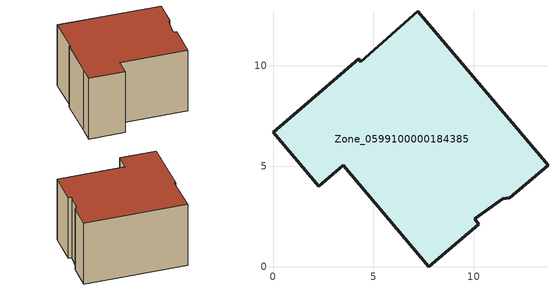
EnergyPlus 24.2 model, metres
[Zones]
Zone_0599100000184385
 floor ground (C_G): 11.8,3.43 11.44,3.38 10.05,2.39 10.25,2.12 7.75,0 3.5,5.04 2.27,4.01 0,6.69 1.22,7.72 4.27,10.36 4.37,10.21 7.21,12.72 13.7,5.04 z0
 wall outside (C_F): 0,6.69 2.27,4.01 3.5,5.04 7.75,0 10.25,2.12 10.05,2.39 11.44,3.38 11.8,3.43 13.7,5.04 7.21,12.72 4.37,10.21 4.27,10.36 1.22,7.72 0,6.69 z0:6.68
 roof outside (C_R): 11.44,3.38 11.8,3.43 13.7,5.04 7.21,12.72 4.37,10.21 4.27,10.36 1.22,7.72 0,6.69 2.27,4.01 3.5,5.04 7.75,0 10.25,2.12 10.05,2.39 z6.68
[BUILDING]
Pand.0599100000184385: North Axis=0; Terrain=City; Loads Convergence Tolerance Value=0.04; Temperature Convergence Tolerance Value=0.4; Solar Distribution=FullExterior; Maximum Number of Warmup Days=25; Minimum Number of Warmup Days=1
[Site:Location]
Rotterdam.The.Hague.AP_ZH_NLD Design_Conditions: Latitude=51.96; Longitude=4.45; Time Zone=1; Elevation=-4.5
[SITE:GROUNDTEMPERATURE:BUILDINGSURFACE]
18, 18, 18, 18, 18, 18, 18, 18, 18, 18, 18, 18
[MATERIAL] Thermal Absorptance=0.9; Solar Absorptance=0.7; Visible Absorptance=0.7
Name | Roughness | Thickness | Conductivity | Density | Specific Heat
G.D.1975-1991 | MediumSmooth | 0.15 | 0.288461 | 540 | 1210
F.D.1975-1991 | Rough | 0.3 | 0.230769 | 1920 | 840
R.D.1975-1991 | MediumRough | 0.2 | 0.153846 | 1500 | 1000
[CONSTRUCTION]
C_G: G.D.1975-1991
C_F: F.D.1975-1991
C_R: R.D.1975-1991
[ZONE]
Zone_0599100000184385: Type=1; Multiplier=1; Ceiling Height=Autocalculate; Volume=Autocalculate; Floor Area=autocalculate; Part of Total Floor Area=Yes
[ZONEINFILTRATION:DESIGNFLOWRATE]
Infil_Zone_0599100000184385: Zone or ZoneList or Space or SpaceList=Zone_0599100000184385; Schedule=AlwaysOn; Design Flow Rate Calculation Method=Flow/Area; Flow Rate per Floor Area=0.0042; Constant Term Coefficient=1; Temperature Term Coefficient=0; Velocity Term Coefficient=0; Velocity Squared Term Coefficient=0
[HVACTEMPLATE:ZONE:IDEALLOADSAIRSYSTEM]
Zone_0599100000184385: Maximum Heating Supply Air Temperature=50; Minimum Cooling Supply Air Temperature=13; Maximum Heating Supply Air Humidity Ratio=0.0156; Minimum Cooling Supply Air Humidity Ratio=0.0077; Heating Limit=NoLimit; Cooling Limit=NoLimit; Dehumidification Control Type=ConstantSensibleHeatRatio; Cooling Sensible Heat Ratio=0.7; Dehumidification Setpoint=60; Humidification Control Type=None; Humidification Setpoint=30; Outdoor Air Method=None; Outdoor Air Flow Rate per Person=0.00944; Outdoor Air Flow Rate per Zone Floor Area=0; Outdoor Air Flow Rate per Zone=0; Demand Controlled Ventilation Type=None; Outdoor Air Economizer Type=NoEconomizer; Heat Recovery Type=None; Sensible Heat Recovery Effectiveness=0.7; Latent Heat Recovery Effectiveness=0.65
[ZONECONTROL:THERMOSTAT]
ThermostatControl_Zone_0599100000184385: Zone or ZoneList=Zone_0599100000184385; Control Type Schedule=DualSetpointControlType; Control 1=Thermostat_Zone_0599100000184385; Temperature Difference Between Cutout And Setpoint=0
[THERMOSTATSETPOINT:DUALSETPOINT]
Thermostat_Zone_0599100000184385: Heating Setpoint Temperature Schedule=HeatingSetpoint_Zone_0599100000184385; Cooling Setpoint Temperature Schedule=CoolingSetpoint_Zone_0599100000184385
[SCHEDULE:COMPACT]
HeatingSetpoint_Zone_0599100000184385: Through: 12/31, For: AllDays, Until: 24:00, 21
CoolingSetpoint_Zone_0599100000184385: Through: 12/31, For: AllDays, Until: 24:00, 24
DualSetpointControlType: Through: 12/31, For: AllDays, Until: 24:00, 4
AlwaysOn: Through: 12/31, For: AllDays, Until: 24:00, 1
